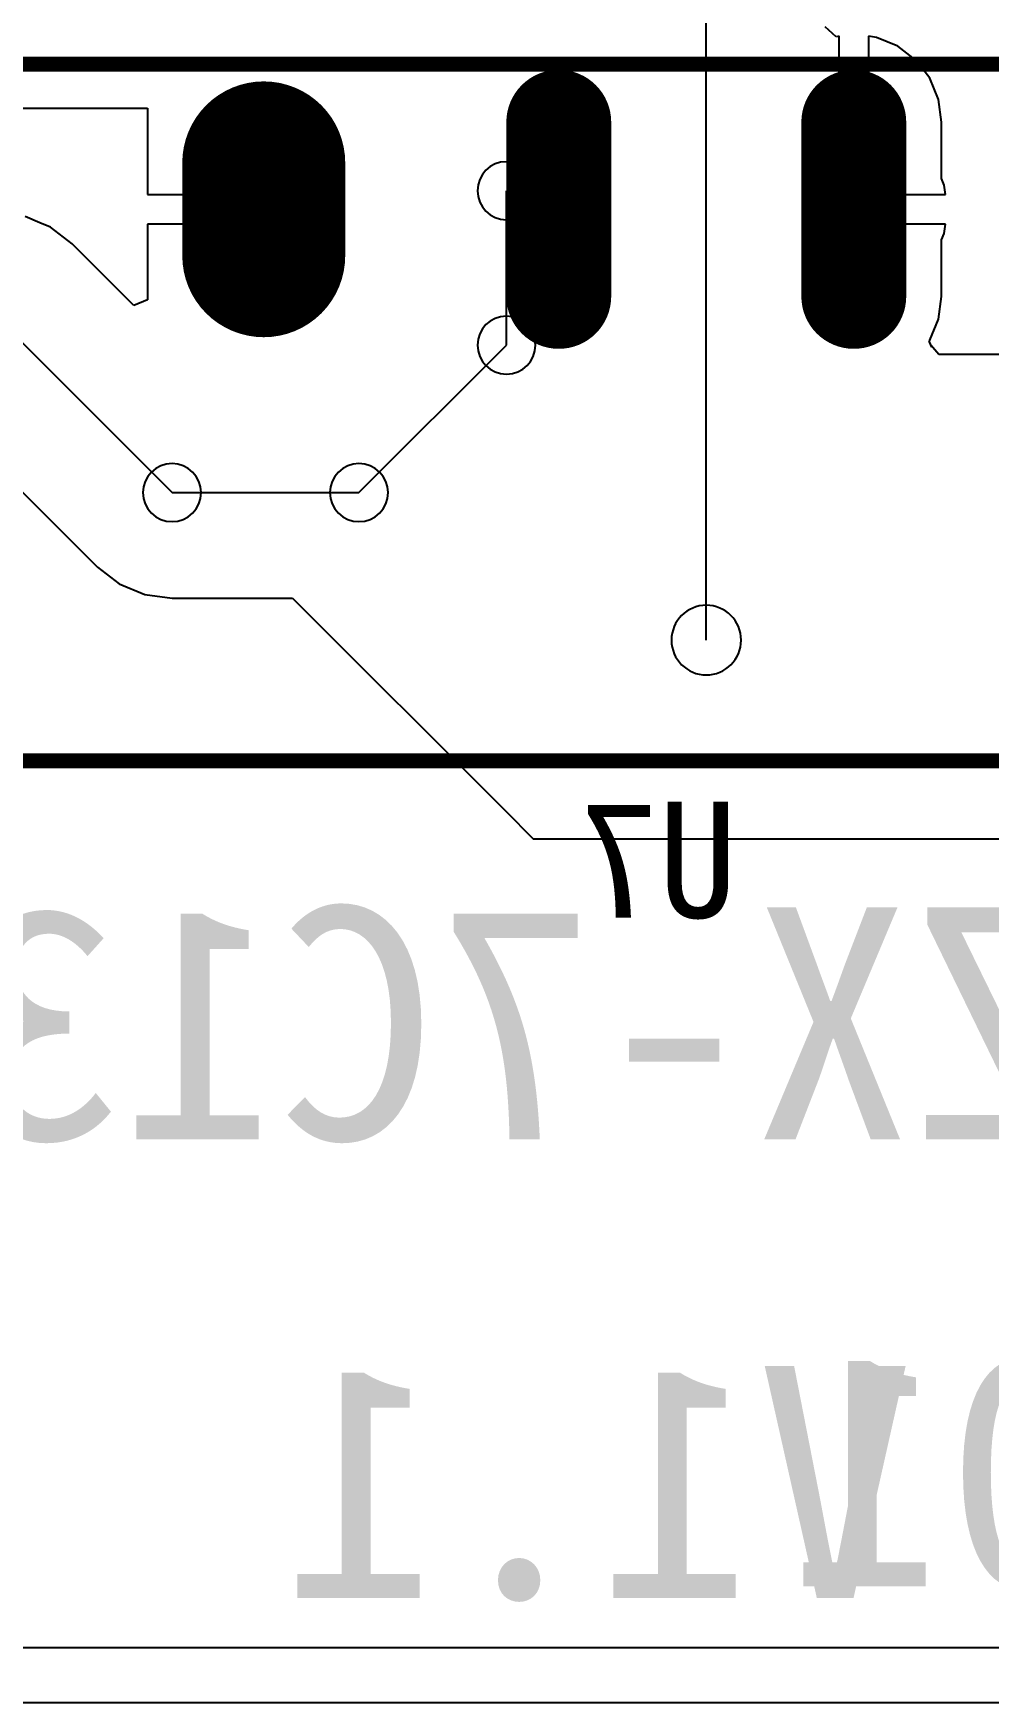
# Model space of a CAD drawing. Header units: inches. Extents: x 32166 to 66782, y 2386 to 7162.
# Drawn here: x 33818.2 to 33855.2, y 2886.6 to 2951.2 of the extents above; entities that cross this region are included whole.
import ezdxf

# ---------------------------------------------------------------- set-up
doc = ezdxf.new("R2010")
doc.units = ezdxf.units.IN
doc.header["$LTSCALE"] = 0.64311
doc.header["$MEASUREMENT"] = 0
for name, color, linetype in [('BOTTOMLAYER', 5, 'CONTINUOUS'), ('BOTTOMOVERLAY', 54, 'CONTINUOUS'), ('BOTTOMSOLDER', 6, 'CONTINUOUS'), ('KEEPOUTLAYER', 6, 'CONTINUOUS'), ('MULTILAYER', 9, 'CONTINUOUS')]:
    doc.layers.add(name, color=color, linetype=linetype)
doc.styles.get("Standard").update_dxf_attribs({"font": 'txt', "width": 0.8})

msp = doc.modelspace()

# ---------------------------------------------------------------- linework, layer by layer
at = {"layer": 'BOTTOMLAYER'}
for p, q in [((33849.338, 2951.113), (33848.909, 2951.49)), ((33849.451, 2951.128), (33849.338, 2951.113)), ((33849.451, 2944.423), (33849.451, 2951.128)), ((33850.904, 2951.087), (33850.594, 2951.128)), ((33850.594, 2951.128), (33850.594, 2944.996)), ((33851.725, 2950.747), (33850.904, 2951.087)), ((33852.43, 2950.206), (33851.725, 2950.747)), ((33852.971, 2949.501), (33852.43, 2950.206)), ((33853.311, 2948.68), (33852.971, 2949.501)), ((33853.427, 2947.799), (33853.311, 2948.68)), ((33771.41, 2948.339), (33822.663, 2948.339)), ((33822.663, 2948.339), (33822.663, 2944.996)), ((33853.427, 2945.613), (33853.427, 2947.799)), ((33853.53, 2945.364), (33853.427, 2945.613)), ((33853.579, 2944.996), (33853.53, 2945.364)), ((33822.663, 2944.996), (33827.164, 2944.996)), ((33827.164, 2944.996), (33827.164, 2943.853)), ((33836.568, 2939.16), (33836.568, 2945.144)), ((33850.594, 2944.996), (33853.579, 2944.996)), ((33818.492, 2943.901), (33817.915, 2944.14)), ((33850.022, 2944.423), (33849.451, 2944.423)), ((33850.022, 2943.853), (33850.022, 2944.423)), ((33818.9, 2943.732), (33818.492, 2943.901)), ((33819.746, 2943.083), (33818.9, 2943.732)), ((33827.164, 2943.853), (33822.663, 2943.853)), ((33822.663, 2943.853), (33822.663, 2940.913)), ((33853.579, 2943.853), (33850.022, 2943.853)), ((33853.427, 2943.235), (33853.53, 2943.484)), ((33853.53, 2943.484), (33853.579, 2943.853)), ((33822.135, 2940.694), (33819.746, 2943.083)), ((33853.427, 2941.049), (33853.427, 2943.235)), ((33822.663, 2940.913), (33822.135, 2940.694)), ((33853.311, 2940.168), (33853.427, 2941.049)), ((33816.858, 2940.194), (33823.608, 2933.444)), ((33852.971, 2939.347), (33853.311, 2940.168)), ((33830.852, 2933.444), (33836.568, 2939.16)), ((33852.946, 2939.315), (33852.971, 2939.347)), ((33853.041, 2939.085), (33852.946, 2939.315)), ((33853.324, 2938.799), (33853.013, 2939.154)), ((33853.013, 2939.154), (33853.041, 2939.085)), ((33858.16, 2938.797), (33853.324, 2938.799)), ((33853.324, 2938.799), (33853.324, 2938.799)), ((33853.324, 2938.799), (33853.324, 2938.799)), ((33815.166, 2936.109), (33820.719, 2930.556)), ((33823.608, 2933.444), (33830.852, 2933.444)), ((33820.719, 2930.556), (33821.565, 2929.907)), ((33821.565, 2929.907), (33822.551, 2929.499)), ((33822.551, 2929.499), (33823.608, 2929.359)), ((33823.608, 2929.359), (33828.278, 2929.359)), ((33828.278, 2929.359), (33836.523, 2921.114)), ((33836.523, 2921.114), (33837.603, 2920.034)), ((33837.603, 2920.034), (33917.748, 2920.034)), ((33952.488, 2888.681), (33760.023, 2888.681))]:
    msp.add_line(p, q, dxfattribs=at)
for points, const_width in [([(33838.593, 2947.799), (33838.593, 2941.049)], 3.15), ([(33850.023, 2947.799), (33850.023, 2941.049)], 3.15), ([(33827.163, 2946.224), (33827.163, 2942.624)], 5.4)]:
    msp.add_lwpolyline(points, dxfattribs=dict(at, const_width=const_width))
for points, const_width in [([(33837.805, 2947.799, 1), (33839.38, 2947.799, 1)], 1.575), ([(33849.235, 2947.799, 1), (33850.81, 2947.799, 1)], 1.575), ([(33825.813, 2946.224, 1), (33828.513, 2946.224, 1)], 2.7), ([(33825.813, 2942.624, 1), (33828.513, 2942.624, 1)], 2.7), ([(33837.805, 2941.049, 1), (33839.38, 2941.049, 1)], 1.575), ([(33849.235, 2941.049, 1), (33850.81, 2941.049, 1)], 1.575)]:
    msp.add_lwpolyline(points, format="xyb", close=True, dxfattribs=dict(at, const_width=const_width))
for centre, start, end in [((33836.568, 2945.144), 0, 180), ((33836.568, 2945.144), 180, 0), ((33836.568, 2939.16), 0, 180), ((33836.568, 2939.16), 0, 180), ((33836.568, 2939.16), 180, 0), ((33836.568, 2939.16), 180, 0), ((33823.608, 2933.444), 0, 180), ((33823.608, 2933.444), 0, 180), ((33830.852, 2933.444), 0, 180), ((33830.852, 2933.444), 0, 180), ((33823.608, 2933.444), 180, 0), ((33823.608, 2933.444), 180, 0), ((33830.852, 2933.444), 180, 0), ((33830.852, 2933.444), 180, 0)]:
    msp.add_arc(centre, 1.125, start, end, dxfattribs=at)
at = {"layer": 'BOTTOMOVERLAY', "const_width": 0.572}
for points in [[(33817.623, 2950.049), (33870.183, 2950.049)], [(33817.623, 2923.049), (33870.183, 2923.049)]]:
    msp.add_lwpolyline(points, dxfattribs=at)
at = {"layer": 'BOTTOMSOLDER'}
for points, const_width in [([(33838.593, 2947.799), (33838.593, 2941.049)], 4.064), ([(33850.023, 2947.799), (33850.023, 2941.049)], 4.064), ([(33827.163, 2946.224), (33827.163, 2942.624)], 6.314)]:
    msp.add_lwpolyline(points, dxfattribs=dict(at, const_width=const_width))
for points, const_width in [([(33837.577, 2947.799, 1), (33839.609, 2947.799, 1)], 2.032), ([(33849.007, 2947.799, 1), (33851.039, 2947.799, 1)], 2.032), ([(33825.584, 2946.224, 1), (33828.741, 2946.224, 1)], 3.157), ([(33825.584, 2942.624, 1), (33828.741, 2942.624, 1)], 3.157), ([(33837.577, 2941.049, 1), (33839.609, 2941.049, 1)], 2.032), ([(33849.007, 2941.049, 1), (33851.039, 2941.049, 1)], 2.032)]:
    msp.add_lwpolyline(points, format="xyb", close=True, dxfattribs=dict(at, const_width=const_width))
at = {"layer": 'KEEPOUTLAYER'}
for p, q in [((33844.308, 2927.729), (33844.308, 2952.704)), ((32666.613, 2886.554), (34174.114, 2886.554))]:
    msp.add_line(p, q, dxfattribs=at)
for start, end in [(0, 180), (180, 0)]:
    msp.add_arc((33844.308, 2927.729), 1.35, start, end, dxfattribs=at)
at = {"layer": 'MULTILAYER'}
for points, const_width in [([(33838.593, 2947.799), (33838.593, 2941.049)], 3.15), ([(33850.023, 2947.799), (33850.023, 2941.049)], 3.15), ([(33827.163, 2946.224), (33827.163, 2942.624)], 5.4)]:
    msp.add_lwpolyline(points, dxfattribs=dict(at, const_width=const_width))
for points, const_width in [([(33837.805, 2947.799, 1), (33839.38, 2947.799, 1)], 1.575), ([(33849.235, 2947.799, 1), (33850.81, 2947.799, 1)], 1.575), ([(33825.813, 2946.224, 1), (33828.513, 2946.224, 1)], 2.7), ([(33825.813, 2942.624, 1), (33828.513, 2942.624, 1)], 2.7), ([(33837.805, 2941.049, 1), (33839.38, 2941.049, 1)], 1.575), ([(33849.235, 2941.049, 1), (33850.81, 2941.049, 1)], 1.575)]:
    msp.add_lwpolyline(points, format="xyb", close=True, dxfattribs=dict(at, const_width=const_width))

# ---------------------------------------------------------------- texts
at = {"layer": 'BOTTOMOVERLAY', "text_generation_flag": 2}
for s, height, p in [('U7', 4.5, (33845.523, 2916.974)), ('MPDU 2017-ZX-7C13+1C19', 9, (33919.593, 2908.379)), ('20170401', 9, (33896.463, 2891.054)), ('V1.1', 9, (33852.363, 2890.604))]:
    msp.add_text(s, height=height, rotation=360, dxfattribs=at).set_placement(p)

doc.saveas('drawing.dxf')
